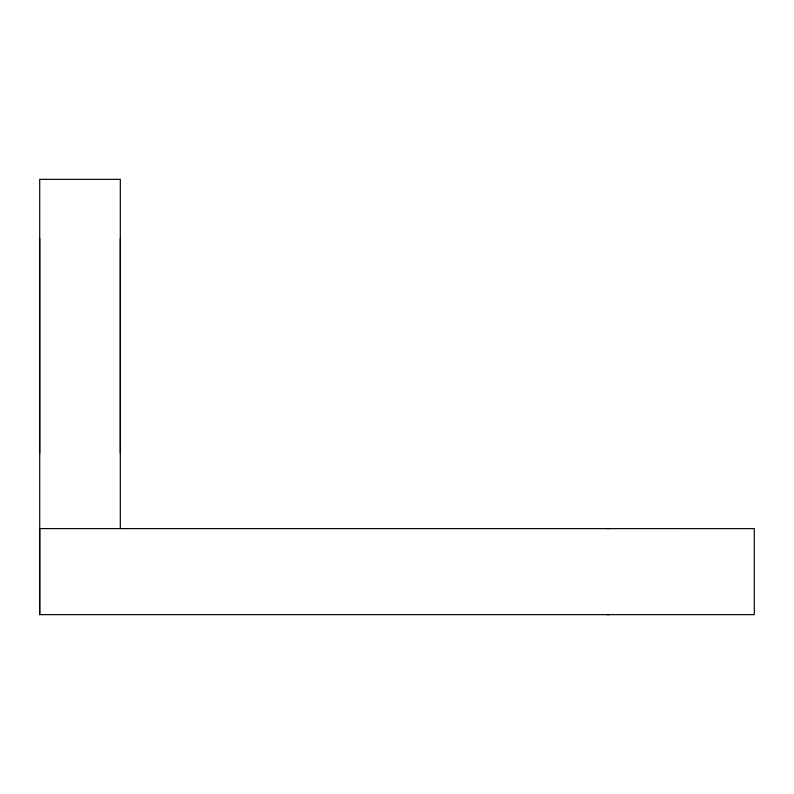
<?xml version="1.0" encoding="UTF-8"?>
<svg xmlns="http://www.w3.org/2000/svg" width="794" height="794" viewBox="0 0 794 794"><rect width="100%" height="100%" fill="white"/><g stroke="black" fill="none" stroke-linecap="round" stroke-linejoin="round"><path stroke-width="1.19" d="M39.71 614.635L39.71 528.586L754.3 528.625L754.29 614.655L39.71 614.635L39.7 179.335L120.311 179.335L120.311 528.625M39.7 453.453L39.7 238.508M120.311 453.453L120.311 238.508M606.934 528.625L609.316 528.625M606.934 614.645L609.306 614.645"/></g></svg>
